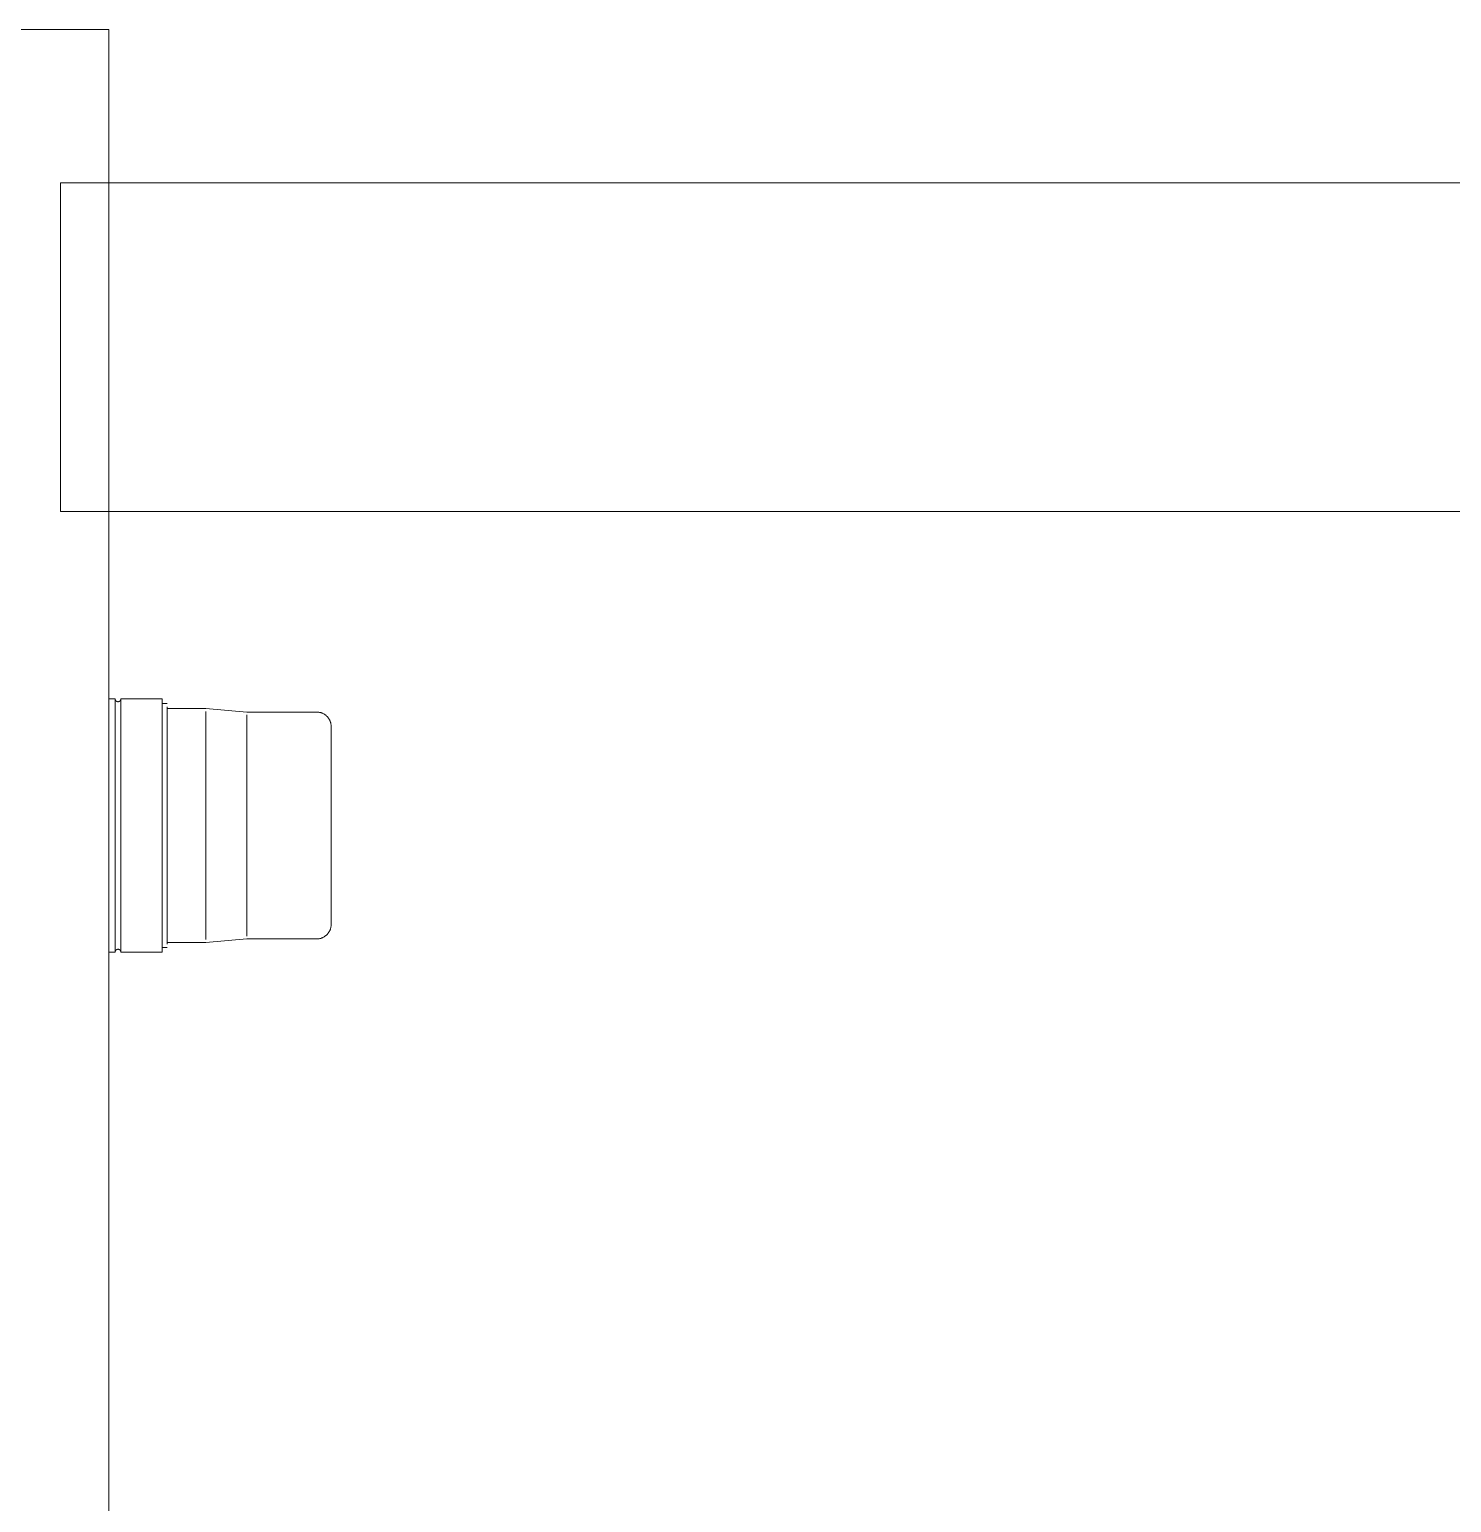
# Model space of a CAD drawing. Header units: millimetres. Extents: x -38844 to 124035, y 18225 to 48099.
# Drawn here: x -10987 to -10251, y 38627 to 39389 of the extents above; entities that cross this region are included whole.
import ezdxf

# ---------------------------------------------------------------- set-up
doc = ezdxf.new("R2010")
doc.units = ezdxf.units.MM
for name, color, linetype, lineweight, true_color in [('A-_FLOR----_E-1', 6, 'Continuous', 9, 0xff00ff), ('A-_WALL----_E-1', 6, 'Continuous', 9, 0xff00ff), ('E-_FIREALAM_E-1', 6, 'Continuous', 9, 0xff00ff)]:
    doc.layers.add(name, color=color, linetype=linetype, lineweight=lineweight, true_color=true_color)

# ---------------------------------------------------------------- blocks, each defined once
blk = doc.blocks.new('IDA - Strobe Light - IDA - Strobe Light-5833233-DOOR _ WINDOW SCHEDULE - ELEVATION 1 Copy 1')
at = {"layer": 'E-_FIREALAM_E-1'}
for p, q in [((-10942.51, 39043.02), (-10945.71, 39043.02)), ((-10942.51, 38977.48), (-10942.51, 39043.02)), ((-10942.51, 39043.02), (-10942.51, 38977.48)), ((-10918.14, 39043.02), (-10939.51, 39043.02)), ((-10939.51, 38977.48), (-10939.51, 39043.02)), ((-10918.14, 38977.48), (-10918.14, 39043.02)), ((-10915.64, 39040.54), (-10918.14, 39040.54)), ((-10915.64, 38977.48), (-10915.64, 39038.95)), ((-10895.64, 39038.04), (-10915.64, 39038.04)), ((-10874.35, 39036.17), (-10895.64, 39038.04)), ((-10895.64, 38977.48), (-10895.64, 39036.52)), ((-10838.21, 39036.17), (-10874.35, 39036.17)), ((-10874.35, 38977.48), (-10874.35, 39034.7)), ((-10830.71, 39008.69), (-10830.71, 39008.69)), ((-10830.71, 38977.48), (-10830.71, 39000.79)), ((-10830.71, 38977.48), (-10830.71, 39000.42)), ((-10942.51, 38911.94), (-10942.51, 38977.48)), ((-10942.51, 38977.48), (-10942.51, 38911.94)), ((-10939.51, 38911.94), (-10939.51, 38977.48)), ((-10918.14, 38911.94), (-10918.14, 38977.48)), ((-10915.64, 38916.01), (-10915.64, 38977.48)), ((-10895.64, 38918.45), (-10895.64, 38977.48)), ((-10874.35, 38920.26), (-10874.35, 38977.48)), ((-10830.71, 38966.05), (-10830.71, 38977.48)), ((-10830.71, 38965.9), (-10830.71, 38977.48)), ((-10830.71, 38946.34), (-10830.71, 38954.54)), ((-10830.71, 38947.96), (-10830.71, 38954.18)), ((-10915.64, 38916.93), (-10895.64, 38916.93)), ((-10895.64, 38916.93), (-10874.35, 38918.79)), ((-10874.35, 38918.79), (-10838.21, 38918.79)), ((-10945.71, 38911.94), (-10942.51, 38911.94)), ((-10939.51, 38911.94), (-10918.14, 38911.94)), ((-10918.14, 38914.43), (-10915.64, 38914.43))]:
    blk.add_line(p, q, dxfattribs=at)
at = {"layer": 'E-_FIREALAM_E-1', "flags": 128}
for points in [[(-10942.51, 39043.02), (-10942.51, 39042.96), (-10942.51, 39042.9), (-10942.5, 39042.84), (-10942.49, 39042.78), (-10942.48, 39042.72), (-10942.47, 39042.67), (-10942.45, 39042.61), (-10942.44, 39042.55), (-10942.42, 39042.49), (-10942.39, 39042.44), (-10942.37, 39042.38), (-10942.34, 39042.33), (-10942.31, 39042.28), (-10942.28, 39042.23), (-10942.25, 39042.18), (-10942.22, 39042.13), (-10942.18, 39042.08), (-10942.14, 39042.03), (-10942.1, 39041.99), (-10942.06, 39041.95), (-10942.01, 39041.91), (-10941.97, 39041.87), (-10941.92, 39041.83), (-10941.87, 39041.79), (-10941.82, 39041.76), (-10941.77, 39041.73), (-10941.72, 39041.7), (-10941.67, 39041.67), (-10941.61, 39041.65), (-10941.56, 39041.62), (-10941.5, 39041.6), (-10941.44, 39041.59), (-10941.39, 39041.57), (-10941.33, 39041.56), (-10941.27, 39041.54), (-10941.21, 39041.54), (-10941.15, 39041.53), (-10941.09, 39041.52), (-10941.03, 39041.52), (-10940.97, 39041.52), (-10940.91, 39041.53), (-10940.85, 39041.53), (-10940.79, 39041.54), (-10940.73, 39041.55), (-10940.67, 39041.56), (-10940.61, 39041.58), (-10940.56, 39041.59), (-10940.5, 39041.61), (-10940.44, 39041.63), (-10940.39, 39041.66), (-10940.33, 39041.68), (-10940.28, 39041.71), (-10940.23, 39041.74), (-10940.18, 39041.78), (-10940.13, 39041.81), (-10940.08, 39041.85), (-10940.04, 39041.88), (-10939.99, 39041.92), (-10939.95, 39041.97), (-10939.91, 39042.01), (-10939.87, 39042.05), (-10939.83, 39042.1), (-10939.79, 39042.15), (-10939.76, 39042.2), (-10939.73, 39042.25), (-10939.7, 39042.3), (-10939.67, 39042.35), (-10939.64, 39042.41), (-10939.62, 39042.46), (-10939.6, 39042.52), (-10939.58, 39042.58), (-10939.56, 39042.63), (-10939.55, 39042.69), (-10939.54, 39042.75), (-10939.53, 39042.81), (-10939.52, 39042.87), (-10939.52, 39042.93), (-10939.51, 39042.99), (-10939.51, 39043.02)], [(-10838.21, 39036.17), (-10837.91, 39036.17), (-10837.61, 39036.15), (-10837.31, 39036.12), (-10837.01, 39036.08), (-10836.72, 39036.02), (-10836.43, 39035.96), (-10836.14, 39035.88), (-10835.85, 39035.79), (-10835.57, 39035.69), (-10835.29, 39035.58), (-10835.01, 39035.46), (-10834.75, 39035.33), (-10834.48, 39035.18), (-10834.23, 39035.03), (-10833.97, 39034.86), (-10833.73, 39034.69), (-10833.49, 39034.5), (-10833.26, 39034.31), (-10833.04, 39034.11), (-10832.83, 39033.9), (-10832.62, 39033.68), (-10832.43, 39033.45), (-10832.24, 39033.22), (-10832.07, 39032.97), (-10831.9, 39032.73), (-10831.74, 39032.47), (-10831.59, 39032.21), (-10831.46, 39031.94), (-10831.33, 39031.67), (-10831.22, 39031.39), (-10831.12, 39031.11), (-10831.02, 39030.82), (-10830.94, 39030.53), (-10830.88, 39030.24), (-10830.82, 39029.95), (-10830.77, 39029.65), (-10830.74, 39029.35), (-10830.72, 39029.05), (-10830.71, 39028.75), (-10830.71, 39028.67)], [(-10830.71, 38977.48), (-10830.71, 38979.53), (-10830.71, 38981.57), (-10830.71, 38983.61), (-10830.71, 38985.64), (-10830.71, 38987.65), (-10830.71, 38989.65), (-10830.71, 38991.63), (-10830.71, 38993.58), (-10830.71, 38995.51), (-10830.71, 38997.42), (-10830.71, 38999.29), (-10830.71, 39001.12), (-10830.71, 39002.92), (-10830.71, 39004.67), (-10830.71, 39006.39), (-10830.71, 39008.05), (-10830.71, 39009.67), (-10830.71, 39011.24), (-10830.71, 39012.75), (-10830.71, 39014.2), (-10830.71, 39015.6), (-10830.71, 39016.94), (-10830.71, 39018.21), (-10830.71, 39019.42), (-10830.71, 39020.56), (-10830.71, 39021.63), (-10830.71, 39022.63), (-10830.71, 39023.56), (-10830.71, 39024.41), (-10830.71, 39025.19), (-10830.71, 39025.9), (-10830.71, 39026.52), (-10830.71, 39027.07), (-10830.71, 39027.54), (-10830.71, 39027.93), (-10830.71, 39028.24), (-10830.71, 39028.46), (-10830.71, 39028.61), (-10830.71, 39028.67)], [(-10830.71, 39028.67), (-10830.71, 39028.63), (-10830.71, 39028.51), (-10830.71, 39028.3), (-10830.71, 39028.02), (-10830.71, 39027.65), (-10830.71, 39027.21), (-10830.71, 39026.68), (-10830.71, 39026.07), (-10830.71, 39025.39), (-10830.71, 39024.63), (-10830.71, 39023.8), (-10830.71, 39022.89), (-10830.71, 39021.91), (-10830.71, 39020.85), (-10830.71, 39019.73), (-10830.71, 39018.54), (-10830.71, 39017.29), (-10830.71, 39015.97), (-10830.71, 39014.59), (-10830.71, 39013.15), (-10830.71, 39011.65), (-10830.71, 39010.1), (-10830.71, 39008.49)], [(-10830.71, 38926.29), (-10830.71, 38926.33), (-10830.71, 38926.45), (-10830.71, 38926.66), (-10830.71, 38926.94), (-10830.71, 38927.31), (-10830.71, 38927.76), (-10830.71, 38928.28), (-10830.71, 38928.89), (-10830.71, 38929.57), (-10830.71, 38930.33), (-10830.71, 38931.17), (-10830.71, 38932.07), (-10830.71, 38933.06), (-10830.71, 38934.11), (-10830.71, 38935.23), (-10830.71, 38936.42), (-10830.71, 38937.68), (-10830.71, 38939), (-10830.71, 38940.38), (-10830.71, 38941.82), (-10830.71, 38943.31), (-10830.71, 38944.86), (-10830.71, 38946.47), (-10830.71, 38948.12), (-10830.71, 38949.82), (-10830.71, 38951.57), (-10830.71, 38953.35), (-10830.71, 38955.18), (-10830.71, 38957.04), (-10830.71, 38958.93), (-10830.71, 38960.85), (-10830.71, 38962.8), (-10830.71, 38964.78), (-10830.71, 38966.77), (-10830.71, 38968.78), (-10830.71, 38970.8), (-10830.71, 38972.84), (-10830.71, 38974.88), (-10830.71, 38976.93), (-10830.71, 38977.48)], [(-10830.71, 38946.91), (-10830.71, 38945.29), (-10830.71, 38943.73), (-10830.71, 38942.21), (-10830.71, 38940.76), (-10830.71, 38939.36), (-10830.71, 38938.03), (-10830.71, 38936.75), (-10830.71, 38935.55), (-10830.71, 38934.41), (-10830.71, 38933.33), (-10830.71, 38932.33), (-10830.71, 38931.4), (-10830.71, 38930.55), (-10830.71, 38929.77), (-10830.71, 38929.07), (-10830.71, 38928.44), (-10830.71, 38927.89), (-10830.71, 38927.42), (-10830.71, 38927.03), (-10830.71, 38926.73), (-10830.71, 38926.5), (-10830.71, 38926.36), (-10830.71, 38926.29)], [(-10830.71, 38926.29), (-10830.72, 38925.99), (-10830.73, 38925.69), (-10830.76, 38925.39), (-10830.81, 38925.1), (-10830.86, 38924.8), (-10830.92, 38924.51), (-10831, 38924.22), (-10831.09, 38923.93), (-10831.19, 38923.65), (-10831.3, 38923.37), (-10831.42, 38923.1), (-10831.56, 38922.83), (-10831.7, 38922.56), (-10831.85, 38922.31), (-10832.02, 38922.06), (-10832.19, 38921.81), (-10832.38, 38921.57), (-10832.57, 38921.34), (-10832.77, 38921.12), (-10832.98, 38920.91), (-10833.2, 38920.71), (-10833.43, 38920.51), (-10833.67, 38920.32), (-10833.91, 38920.15), (-10834.16, 38919.98), (-10834.41, 38919.82), (-10834.67, 38919.68), (-10834.94, 38919.54), (-10835.21, 38919.41), (-10835.49, 38919.3), (-10835.77, 38919.2), (-10836.06, 38919.1), (-10836.35, 38919.02), (-10836.64, 38918.96), (-10836.93, 38918.9), (-10837.23, 38918.85), (-10837.53, 38918.82), (-10837.83, 38918.8), (-10838.13, 38918.79), (-10838.21, 38918.79)], [(-10939.51, 38911.94), (-10939.51, 38912), (-10939.52, 38912.06), (-10939.52, 38912.12), (-10939.53, 38912.18), (-10939.54, 38912.24), (-10939.56, 38912.3), (-10939.57, 38912.35), (-10939.59, 38912.41), (-10939.61, 38912.47), (-10939.63, 38912.52), (-10939.66, 38912.58), (-10939.68, 38912.63), (-10939.71, 38912.69), (-10939.74, 38912.74), (-10939.78, 38912.79), (-10939.81, 38912.84), (-10939.85, 38912.88), (-10939.89, 38912.93), (-10939.93, 38912.97), (-10939.97, 38913.02), (-10940.01, 38913.06), (-10940.06, 38913.1), (-10940.1, 38913.13), (-10940.15, 38913.17), (-10940.2, 38913.2), (-10940.25, 38913.23), (-10940.31, 38913.26), (-10940.36, 38913.29), (-10940.41, 38913.32), (-10940.47, 38913.34), (-10940.53, 38913.36), (-10940.58, 38913.38), (-10940.64, 38913.39), (-10940.7, 38913.41), (-10940.76, 38913.42), (-10940.82, 38913.43), (-10940.88, 38913.43), (-10940.94, 38913.44), (-10941, 38913.44), (-10941.06, 38913.44), (-10941.12, 38913.44), (-10941.18, 38913.43), (-10941.24, 38913.42), (-10941.3, 38913.41), (-10941.35, 38913.4), (-10941.41, 38913.39), (-10941.47, 38913.37), (-10941.53, 38913.35), (-10941.58, 38913.33), (-10941.64, 38913.3), (-10941.69, 38913.28), (-10941.74, 38913.25), (-10941.8, 38913.22), (-10941.85, 38913.19), (-10941.9, 38913.15), (-10941.94, 38913.12), (-10941.99, 38913.08), (-10942.03, 38913.04), (-10942.08, 38913), (-10942.12, 38912.95), (-10942.16, 38912.91), (-10942.2, 38912.86), (-10942.23, 38912.81), (-10942.27, 38912.76), (-10942.3, 38912.71), (-10942.33, 38912.66), (-10942.36, 38912.61), (-10942.38, 38912.55), (-10942.41, 38912.5), (-10942.43, 38912.44), (-10942.45, 38912.39), (-10942.46, 38912.33), (-10942.48, 38912.27), (-10942.49, 38912.21), (-10942.5, 38912.15), (-10942.51, 38912.09), (-10942.51, 38912.03), (-10942.51, 38911.97), (-10942.51, 38911.94)]]:
    blk.add_lwpolyline(points, dxfattribs=at)

msp = doc.modelspace()

# ---------------------------------------------------------------- linework, layer by layer
at = {"layer": 'A-_FLOR----_E-1'}
for p, q in [((-10970.71, 39310), (-9870.71, 39310)), ((-10970.71, 39310), (-10970.71, 39140)), ((-9870.71, 39140), (-10970.71, 39140))]:
    msp.add_line(p, q, dxfattribs=at)
at = {"layer": 'A-_WALL----_E-1'}
for p, q in [((-10945.71, 39389.36), (-14270.71, 39389.36)), ((-10945.71, 37865), (-10945.71, 39389.36))]:
    msp.add_line(p, q, dxfattribs=at)

# ---------------------------------------------------------------- block references
at = {"layer": 'E-_FIREALAM_E-1'}
msp.add_blockref('IDA - Strobe Light - IDA - Strobe Light-5833233-DOOR _ WINDOW SCHEDULE - ELEVATION 1 Copy 1', (0, 0), dxfattribs=at)

doc.saveas('drawing.dxf')
